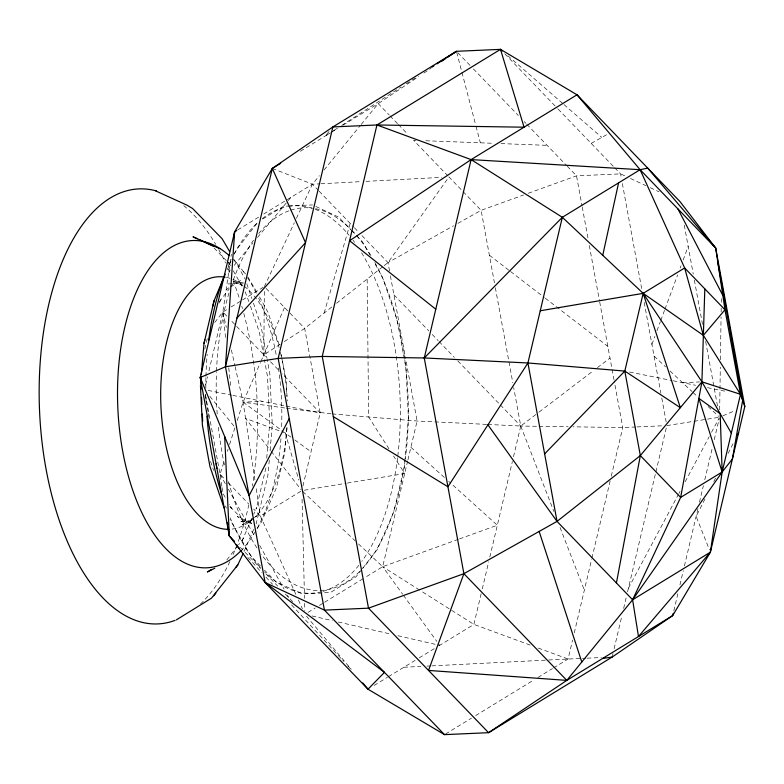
<?xml version="1.0" encoding="UTF-8"?>
<svg xmlns="http://www.w3.org/2000/svg" width="784" height="784" viewBox="0 0 784 784"><rect width="100%" height="100%" fill="white"/><g stroke="black" fill="none" stroke-linecap="round" stroke-linejoin="round"><path stroke-width="0.59" stroke-dasharray="3.92 2.94" d="M264.326 291.472L263.816 354.838L267.177 358.308M719.673 409.885L720.31 367.108M720.427 359.768L721.064 316.991M721.143 312.101L721.211 307.21M721.29 302.32L721.339 298.655M266.727 458.189L269.735 422.821L267.501 376.487L264.414 359.68M269.294 460.139L267.785 476.045L256.133 523.908M270.117 450.437L272.283 424.948L269.823 373.85L267.187 359.523M286.983 427.545L284.729 452.995L276.399 487.834L261.552 521.879L255.721 530.905A163.797 81.928 87.5 0 1 242.138 549.506M208.965 370.871L222.872 311.993L231.349 254.222M204.791 349.125L207.535 337.512M205.624 385.003L207.574 376.761M265.903 467.95L256.26 508.777L256.623 507.581L253.702 514.255M302.967 485.933L320.215 412.923L304.682 328.408L288.728 311.856M407.66 460.963L382.68 566.705L365.05 577.494M407.935 459.826L417.098 421.028L405.838 359.738M481.151 593.704L473.899 624.397L436.61 647.221M482.268 588.98L488.687 561.824M489.804 557.101L512.393 461.462M513.51 456.739L520.762 426.035L513.687 387.541M553.543 667.909L568.086 659.021L572.575 640.028M574.251 632.904L591.636 559.306M591.92 558.12L610.148 480.964M611.265 476.221L622.77 427.554L614.176 380.818M612.157 657.061L613 653.503M614.117 648.75L621.967 615.518M623.652 608.394L626.455 596.526M627.582 591.773L655.62 473.075M655.904 471.89L666.557 426.78M673.819 610.863L678.003 593.145M679.953 584.884L683.295 570.713M684.412 565.989L698.083 508.14M699.475 502.23L703.385 485.708M704.777 479.798L712.587 446.743M714.263 439.657L719.281 418.401M324.115 313.061L350.203 223.411M221.862 486.325L220.039 474.232L224.43 460.531M227.35 451.398L228.085 449.114M229.545 444.548L235.024 427.417L234.769 424.987M237.229 420.538L243.109 402.172L260.445 362.541M651.925 344.411L654.875 336.434M656.982 330.74L660.353 321.626M660.775 320.48L664.567 310.229M664.989 309.082L677.641 274.9M680.169 268.059L681.012 265.786M683.119 260.082L688.176 246.411M260.925 361.444L284.523 307.504M227.135 269.765L230.986 260.964M219.393 303.104L221.313 298.733L220.265 300.252M251.752 518.704L241.991 540.96L243.726 538.177L238.581 544.792M244.069 551.426L253.712 529.416M264.365 286.601L294.333 222.754M296.401 218.354L312.414 184.23L319.382 175.694M704.953 499.016L696.133 516.401L709.491 549.937M713.783 481.631L715.988 477.289M728.12 453.387L734.187 441.431M628.425 588.216L678.287 494.655M678.866 493.577L680.012 491.421M685.167 481.748L709.236 436.58M711.529 432.278L718.987 418.293M234.22 253.918L237.17 248.812L257.916 222.117M384.199 265.59L387.992 262.601L448.958 176.959L481.131 210.318L494.459 282.887M214.767 322.449L222.872 311.993L227.017 309.455M219.216 301.771L229.31 288.777M226.831 559.923L237.846 545.742M361.718 569.537L355.946 576.848L331.26 592.018L323.39 592.939M362.463 568.586L377.251 549.555L393.715 512.158L404.279 467.372L408.435 418.489L406.004 368.294L397.174 320.195L382.357 276.909L374.066 262.238M324.027 170.001L360.415 125.42M361.189 124.48L378.221 103.615L418.852 76.44M228.752 271.911L230.31 270.049M234.191 265.384L252.83 243.04M257.485 237.454L290.884 197.401M329.064 131.477L325.272 136.014L332.445 131.379M230.623 286.405L232.917 284.141M331.769 307.014L304.682 328.408L284.249 341.628M336.552 303.232L383.258 266.335M487.834 424.448L520.762 426.035L538.216 412.737M539.186 412.002L593.508 370.616M597.388 367.657L610.001 358.053M228.967 287.767L226.292 289.6L229.31 287.748M423.928 73.049L431.043 68.296M333.474 130.722L337.571 128.076M341.667 125.43L401.104 87.044M406.23 83.741L416.471 77.126M280.162 344.264L263.816 354.838L230.388 319.862M300.35 151.263L330.466 132.839M331.505 132.202L337.728 128.39M342.922 125.215L378.221 103.615L389.168 114.964M237.758 229.908L259.631 216.521M263.796 213.973L312.414 184.23L319.725 183.838M262.738 219.001L283.347 206.437L287.62 205.937M230.31 287.14L241.374 280.368L232.701 283.514M231.172 306.916L241.541 300.566M242.579 299.929L263.326 287.238M254.232 517.42L242.089 524.849L250.586 521.213M255.241 516.803L257.26 515.558L253.859 518.204A126.4 63.22 87.5 0 1 230.173 529.259M300.811 491.284L260.357 516.039L253.644 509.071M308.014 612.402L315.276 607.963M319.421 605.424L323.576 602.886M324.605 602.249L364.011 578.131M374.144 685.441L387.453 677.298M388.482 676.67L415.108 660.383M419.195 657.874L435.581 647.849M445.547 734L471.507 718.115M475.663 715.576L533.816 679.983M537.971 677.445L552.504 668.546M591.195 143.403L607.09 134.456M389.53 270.96L387.992 262.601L453.613 225.763M457.846 223.391L481.131 210.318L523.653 194.951M722.848 415.824L734.922 410.689M528.249 193.285L576.524 175.832L620.595 173.881L626.083 176.439M458.346 539.323L382.68 566.705L356.034 541.636M459.493 538.912L497.33 525.221L448.713 481.376M304.241 490.245L346.097 483.277M347.292 483.081L404.701 473.516L393.558 456.043M666.841 425.594L706.374 419.313M707.58 419.126L718.36 417.411M288.835 205.859L312.561 204.938M228.075 283.975L242.501 283.102M251.556 520.723L239.541 521.448L244.196 521.487L253.134 523.859L237.248 516.499L244.373 521.38L229.055 505.494L231.437 508.365L229.114 504.249M322.175 593.008L302.056 593.909L275.978 581.836L264.492 570.154M320.95 183.77L361.179 181.633M366.05 181.369L441.637 177.351M403.838 667.272L420.871 666.42M426.957 666.106L430.602 665.93M431.827 665.871L547.399 660.059M548.624 659.991L581.189 658.433M235.122 366.579L243.109 402.172L262.366 401.32M682.658 382.68L699.504 381.935M635.863 426.966L622.77 427.554L572.977 426.81M637.059 426.917L662.068 425.81M582.375 658.384L585.952 658.227M587.147 658.168L601.436 657.541M500.329 404.907L520.762 426.035L537.765 426.29M538.98 426.31L568.116 426.741M416.02 140.375L413.589 140.287L448.115 176.086M425.732 140.748L493.714 143.325M500.996 143.599L547.124 145.354M486.609 424.389L417.098 421.028L332.318 413.942M243.697 283.034L234.553 281.662M331.113 413.834L286.474 408.219M254.888 479.896L243.109 402.172L285.268 408.052M629.532 372.018L672.035 380.554M673.211 380.789L695.643 385.287M707.452 387.659L726.337 391.451M208.054 390.422L231.662 395.156M232.848 395.401L284.798 405.818M285.974 406.053L320.215 412.923L282.338 373.909M312.061 615.95L332.338 620.624M338.296 621.996L389.589 633.805M397.939 635.726L439.677 645.34L437.541 642.39M291.021 437.168L285.298 432.993L245.578 418.46L270.333 450.222M530.18 645.085L473.899 624.397L420.606 590.695M538.226 648.045L568.086 659.021M272.322 168.423L312.414 184.23L318.294 190.326M315.854 206.466L338.58 217.09L350.801 229.683M233.456 281.338L243.04 285.788M630.483 178.487L645.859 185.641M650.259 187.69L659.05 191.786M419.577 590.048L382.68 566.705L402.633 594.233M243.109 402.172L283.338 431.563M294.833 439.951L311.032 451.79M489.383 255.221L509.61 270.784M510.57 271.529L544.282 297.459M545.243 298.204L607.855 346.371M507.875 55.762L563.118 103.811M564.039 104.605L601.789 137.435M410.894 447.272L445.106 478.122M654.072 356.103L665.577 366.834M669.997 370.969L692.125 391.618M693.007 392.441L697.437 396.577M708.05 406.484L718.673 416.392M302.742 491.48L355.142 540.793M270.549 361.777L278.124 369.578M393.921 294.853L428.819 330.946M432.229 334.474L438.187 340.638M439.04 341.52L454.357 357.367M457.768 360.885L499.477 404.025M504.749 53.753L557.297 108.251M558.139 109.123L613.872 166.914M614.715 167.786L620.595 173.881L621.477 178.683M469.998 65.376L456.435 51.313L461.649 71.256M473.389 68.894L518.312 115.473M524.241 121.628L525.937 123.382M526.789 124.264L566.44 165.385M567.283 166.257L576.524 175.832L582.032 205.859M390.011 115.836L397.586 123.696M398.429 124.568L407.7 134.172M319.127 191.188L353.564 226.899M354.397 227.762L358.602 232.123M361.953 235.602L387.992 262.601M351.634 230.535L355.769 234.828M356.593 235.68L362.384 241.688L369.911 254.898M266.041 288.345L287.885 310.993M214.101 248.009L226.429 260.788M227.252 261.64L230.535 265.051L229.438 263.796M205.388 394.47L220.039 474.232L225.077 479.455M228.438 482.934L248.597 503.847M260.347 565.852L251.566 556.699L248.636 552.377L230.094 519.665M240.355 547.369L260.719 568.488M265.805 573.761L277.683 586.079M285.317 593.998L292.765 601.71M225.557 337.512L222.872 311.993L227.046 316.364M247.773 557.424L261.836 572.663M265.962 577.142L272.587 584.305M291.599 604.925L343.706 661.392M347.841 665.871L350.321 668.556M243.187 271.313L245.608 274.018M306.475 616.175L351.271 669.34M209.857 396.312L235.024 427.417M271.088 451.182L301.105 489.686M403.339 595.213L436.825 641.41M247.832 276.879L257.103 292.589M388.972 448.84L368.656 416.98L367.167 279.055M259.504 296.852L267.912 312.13L279.153 344.705M234.259 259.651L245.245 279.271M228.536 262.395L230.908 266.589M233.279 270.784L242.756 287.542M245.118 291.736L248.91 301.664M223.293 493.959L226.204 499.104M220.039 474.232L225.371 483.797M228.33 489.108L254.967 536.932M259.71 545.439L283.975 589.009M287.532 595.389L288.718 597.516M295.891 594.429L260.357 516.039L255.8 485.923M298.4 599.956L302.399 608.786M520.762 426.035L553.876 511.521M560.06 527.475L584.354 590.166M246.803 283.808L251.86 298.567M253.418 303.104L260.827 324.899L266.972 358.327M250.459 306.172L259.337 332.083L264.188 358.484M210.543 461.453L213.62 470.429M285.298 432.993L298.812 480.053M461.962 72.432L475.761 125.224M476.064 126.4L480.357 142.815M222.872 311.993L226.331 327.418M231.388 349.968L234.857 365.393M684.265 225.135L693.262 274.077M694.359 280.094L702.758 325.801M705.639 341.442L717.566 406.396M622.359 183.485L641.773 289.169M644.203 302.379L660.892 393.245M661.774 398.037L666.175 421.998M582.257 207.054L588.216 239.483M589.313 245.49L599.466 300.733M599.691 301.928L613.96 379.623M495.351 287.699L512.805 382.729M390.403 275.743L405.612 358.543M281.25 354.593L286.189 381.475L286.895 396.116M205.261 394.479L207.143 406.406M207.339 407.602L208.083 412.374M208.27 413.56L208.838 417.137M222.048 487.54L222.774 492.381M228.761 367.882L230.672 386.11M302.065 499.212L304.515 598.388M304.633 603.288L304.819 610.628M359.738 571.369A191.512 95.785 87.5 0 1 261.386 554.357M256.966 547.947A191.512 95.785 87.5 0 1 228.428 481.268M224.449 464.912A191.512 95.785 87.5 0 1 218.148 424.977M217.197 414.05A191.512 95.785 87.5 0 1 216.462 372.429M216.511 371.195A191.512 95.785 87.5 0 1 229.389 291.628M233.279 280.006A191.512 95.785 87.5 0 1 253.555 240.227M258.691 233.554A191.512 95.785 87.5 0 1 289.58 210.573M290.629 210.21A191.512 95.785 87.5 0 1 312.022 208.123M315.589 208.711A191.512 95.785 87.5 0 1 350.801 229.271M351.653 230.133A191.512 95.785 87.5 0 1 355.877 234.71M356.71 235.67A191.512 95.785 87.5 0 1 371.861 257.191M374.821 262.424A191.512 95.785 87.5 0 1 405.328 458.777M405.171 459.963A191.512 95.785 87.5 0 1 362.825 568.145M226.272 277.36A126.4 63.22 87.5 0 1 242.599 284.925M244.343 286.268A126.4 63.22 87.5 0 1 279.094 347.635M280.339 352.31A126.4 63.22 87.5 0 1 287.277 401.065M286.934 427.819A126.4 63.22 87.5 0 1 254.663 517.44M321.45 591.773A193.883 96.981 87.5 0 1 264.443 571.83M260.288 567.479A193.883 96.981 87.5 0 1 230.182 517.871M226.331 508.14A193.883 96.981 87.5 0 1 225.508 505.905M206.104 401.692A193.883 96.981 87.5 0 1 205.918 395.626M205.82 388.384A193.883 96.981 87.5 0 1 205.927 377.574M205.957 376.349A193.883 96.981 87.5 0 1 207.201 354.407M228.252 266.129A193.883 96.981 87.5 0 1 231.309 259.563M233.975 254.359A193.883 96.981 87.5 0 1 257.387 222.823M262.326 218.609A193.883 96.981 87.5 0 1 287.091 206.711M288.287 206.496A193.883 96.981 87.5 0 1 314.149 208.907M315.246 209.318A193.883 96.981 87.5 0 1 349.115 235.288M353.055 240.257A193.883 96.981 87.5 0 1 354.593 242.334M361.571 252.771A193.883 96.981 87.5 0 1 396.077 355.172M396.253 356.377A193.883 96.981 87.5 0 1 397.713 456.602M397.566 457.778A193.883 96.981 87.5 0 1 361.796 561.373M358.837 565.264A193.883 96.981 87.5 0 1 322.636 591.459M183.74 205.663A217.717 108.898 87.5 0 1 215.678 244.324M218.697 249.586A217.717 108.898 87.5 0 1 225.537 262.973M228.203 268.804A217.717 108.898 87.5 0 1 230.467 274.086M233.103 280.633A217.717 108.898 87.5 0 1 239.571 299.018M241.756 306.191A217.717 108.898 87.5 0 1 242.452 308.602M243.804 313.453A217.717 108.898 87.5 0 1 252.409 486.06M248.851 504.612A217.717 108.898 87.5 0 1 237.591 543.302M237.14 544.498A217.717 108.898 87.5 0 1 232.397 556.081M229.869 561.599A217.717 108.898 87.5 0 1 200.459 604.033M232.427 258.642A163.797 81.928 87.5 0 1 245.108 274.028M247.626 277.82A163.797 81.928 87.5 0 1 256.515 293.686M258.691 298.273A163.797 81.928 87.5 0 1 276.615 357.004M278.438 368.019A163.797 81.928 87.5 0 1 281.525 429.034M280.946 438.687A163.797 81.928 87.5 0 1 256.819 528.965"/><path stroke-width="1.18" d="M704.816 288.865L701.915 381.828L680.659 497.399L632.61 599.77L566.803 680.385L488.579 732.687L444.508 734.637L368 689.205L265.09 582.492L229.33 535.933L200.224 377.506L234.632 231.819L272.322 168.423L332.867 126.939L456.435 51.313L500.506 49.363L577.024 94.795L679.924 201.508L715.694 248.067L744.8 406.494L710.382 552.181L672.701 615.577L612.157 657.061L488.579 732.687L368.5 608.168L322.253 356.446L376.937 124.979L500.506 49.363L502.348 50.96M362.708 682.923L368 689.205L384.474 672.378L265.09 582.492L225.459 366.775L234.632 231.819L236.719 230.545M200.518 384.287L201.135 377.065M201.331 374.664L203.997 343.402L214.101 300.654L225.204 274.175M233.769 237.719L234.632 231.819M487.922 424.869L557.032 521.399L632.61 599.77L638.48 636.53L710.382 552.181L722.152 472.007L740.508 394.293L724.984 309.768L715.694 248.067L647.751 168.139L640.116 169.697L471.115 159.603L376.937 124.979L332.867 126.939L278.183 358.406L324.429 610.119L444.508 734.637M616.42 582.982L640.332 455.592L624.809 371.077L643.164 293.353L684.657 267.961L724.984 309.768L703.366 335.346L740.508 394.293L744.8 406.494M602.749 255.319L618.586 182.868M200.998 379.721L200.224 377.506L225.459 366.775L272.322 168.423L280.623 163.337M673.26 613.225L672.701 615.577L566.803 680.385L428.544 670.428L463.893 573.682L424.262 357.965L471.115 159.603L577.024 94.795L640.116 169.697L715.694 248.067M333.308 416.598L447.919 486.766L527.926 362.972L562.334 217.295L640.116 169.697L684.657 267.961L703.366 335.346L643.164 293.353L562.334 217.295L471.115 159.603L349.595 240.717L435.777 309.21M203.997 343.402L204.849 339.815M212.729 306.417L214.101 300.654M243.099 553.622L237.797 564.911L211.425 598.202L176.341 619.879M737.499 434.914L738.597 432.739M289.237 418.548L249.126 495.576L200.224 377.506M718.017 263.493L742.654 400.389L732.403 458.983L722.152 472.007L632.61 599.77L710.382 552.181M213.777 595.811L215.845 593.155M236.023 567.195L237.797 564.911M265.09 582.492L324.429 610.119L368.5 608.168L463.893 573.682L557.032 521.399L640.332 455.592L701.915 381.828L740.508 394.293M236.984 318.02L305.525 242.668L272.322 168.423M544.625 453.897L624.809 371.077L680.345 407.67L643.164 293.353L540.254 310.768M225.459 366.775L278.183 358.406L322.253 356.446L424.262 357.965L562.334 217.295M441.206 61.505L445.263 58.79M447.301 57.428L456.435 51.313L436.972 63.886M431.847 67.199L433.895 65.876M211.543 569.429L207.378 571.977L214.796 568.233M722.152 472.007L698.877 398.36L720.182 413.707L722.152 472.007L680.659 497.399L640.332 455.592M602.641 658.452L612.157 657.061M376.937 124.979L524.065 127.194L500.506 49.363M424.262 357.965L527.926 362.972L624.809 371.077M155.624 190.865L186.798 205.065L192.609 208.515L222.039 238.63L229.575 251.36M219.785 248.665L193.021 236.807L197.382 238.836M199.557 239.845L213.728 246.411M463.893 573.682L566.803 680.385M228.056 527.465L229.33 535.933L234.416 541.215M236.2 544.88L239.502 548.457M643.164 293.353L701.915 381.828L731.325 433.15M677.905 208.877L722.809 295.382M224.106 507.954L209.936 466.49L202.37 424.918L200.459 385.483M539.147 531.444L581.787 662.029M527.926 362.972L557.032 521.399M216.168 463.658L216.923 468.43M227.321 522.624L227.693 525.045M201.008 386.698L201.116 389.07M201.517 397.38L201.87 404.505M202.321 414.011L202.664 421.135M224.675 436.541L229.33 535.933M241.364 550.319A163.797 81.928 87.5 0 1 117.786 407.004A163.797 81.928 87.5 0 1 228.948 255.368M175.067 620.379A217.717 108.898 87.5 0 1 39.543 410.728A217.717 108.898 87.5 0 1 156.496 190.973M228.987 529.308A126.4 63.22 87.5 0 1 160.7 398.527A126.4 63.22 87.5 0 1 225.096 277.144M221.637 494.449A193.883 96.981 87.5 0 1 206.947 416.235M208.73 340.07A193.883 96.981 87.5 0 1 223.999 276.546"/></g></svg>
